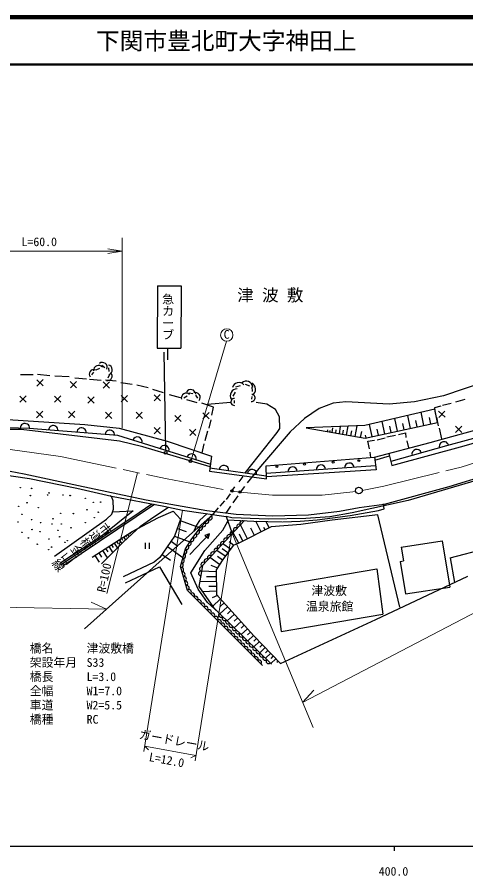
# Model space of a CAD drawing. Units: millimetres, scale not verified. Extents: x 40000 to 680000, y 20000 to 380000.
# Drawn here: x 388372 to 483117, y 198715 to 380000 of the extents above; entities that cross this region are included whole.
import ezdxf
from ezdxf.enums import TextEntityAlignment as Align

# ---------------------------------------------------------------- set-up
doc = ezdxf.new("R2010")
doc.units = ezdxf.units.MM
doc.header["$LTSCALE"] = 1000
doc.header["$PDMODE"] = 32
doc.header["$PDSIZE"] = 500
doc.linetypes.add('CHAIN', pattern=[18.5, 12, -1.5, 3.5, -1.5])
for name, color, linetype, lineweight in [('M-BGD', 7, 'Continuous', 25), ('M-BMK', 2, 'CHAIN', 13), ('M-BMK-SRVR', 3, 'Continuous', 25), ('M-OTRS', 6, 'Continuous', 25), ('M-STR-HTXT', 7, 'Continuous', 13), ('M-STR-STRC', 7, 'Continuous', 25), ('M-TTL', 2, 'Continuous', 140), ('M-TTL-BAND', 7, 'Continuous', 25), ('M-TTL-LINE', 7, 'Continuous', 50), ('M-TTL-TXT', 7, 'Continuous', 50)]:
    doc.layers.add(name, color=color, linetype=linetype, lineweight=lineweight)
doc.layers.add('M-BMK-HTXT', color=7, linetype='Continuous')
doc.styles.add('@ＭＳ ゴシック', font='')
doc.styles.add('ＭＳ ゴシック', font='')
doc.styles.get('@ＭＳ ゴシック').set_extended_font_data('@MS Gothic')
doc.styles.get('ＭＳ ゴシック').set_extended_font_data('MS Gothic')

# ---------------------------------------------------------------- blocks, each defined once
blk = doc.blocks.new('open_arrow')
at = {"color": 0, "linetype": 'Continuous', "lineweight": -2}
blk.add_lwpolyline([(7.5, 1.25), (0, 0), (7.5, -1.25)], dxfattribs=at)

msp = doc.modelspace()

# ---------------------------------------------------------------- linework, layer by layer
at = {"layer": 'M-BGD'}
for p, q in [((406224, 306545), (406858, 306057)), ((404140, 304479), (404584, 305055)), ((405069, 305577), (405815, 305866)), ((407685, 305962), (407732, 305163)), ((391736, 304509), (389049, 304509)), ((392533, 303442), (393884, 302142)), ((393859, 303468), (392558, 302116)), ((395304, 304277), (392663, 304556)), ((399335, 304046), (396323, 304231)), ((399576, 303072), (400927, 301771)), ((400902, 303097), (399601, 301746)), ((402996, 303582), (400540, 303814)), ((406100, 303258), (403644, 303490)), ((406526, 302979), (407878, 301678)), ((407852, 303004), (406552, 301653)), ((409297, 303165), (407027, 303351)), ((407827, 304429), (407484, 303787)), ((412634, 302470), (410271, 302795)), ((488485, 303467), (478407, 300084)), ((416062, 301729), (413607, 302331)), ((419260, 300710), (416989, 301405)), ((434548, 301970), (435518, 302212)), ((436506, 302545), (437433, 302170)), ((437951, 301970), (438008, 300971)), ((388919, 300013), (390270, 298713)), ((390245, 300039), (388944, 298688)), ((396240, 300013), (397591, 298713)), ((397566, 300039), (396265, 298688)), ((403283, 299828), (404634, 298528)), ((404609, 299853), (403308, 298502)), ((410326, 300106), (411677, 298806)), ((411652, 300131), (410351, 298780)), ((417276, 300291), (418628, 298991)), ((418602, 300317), (417302, 298966)), ((422874, 299644), (420557, 300293)), ((423580, 299633), (424264, 300035)), ((426395, 298578), (424218, 299181)), ((424715, 300712), (425493, 300525)), ((426000, 300205), (426464, 299562)), ((433978, 299974), (434449, 300855)), ((437906, 299914), (437838, 299327)), ((478407, 300084), (472268, 298810)), ((482931, 299267), (480938, 298688)), ((429824, 297651), (427368, 298486)), ((433485, 298625), (428527, 298254)), ((429454, 295983), (429824, 297651)), ((434243, 298475), (434254, 299067)), ((441084, 298300), (438860, 298625)), ((442891, 297142), (441084, 298300)), ((452112, 297373), (449054, 295242)), ((455077, 298486), (452112, 297373)), ((457765, 298764), (455077, 298486)), ((466939, 298300), (457765, 298764)), ((472268, 298810), (466939, 298300)), ((477811, 297854), (476513, 297507)), ((476513, 297507), (476676, 296302)), ((480035, 298457), (478181, 298016)), ((392440, 296770), (393792, 295469)), ((393766, 296795), (392466, 295444)), ((399205, 296770), (400557, 295469)), ((400531, 296795), (399231, 295444)), ((406990, 296585), (408341, 295284)), ((408316, 296610), (407015, 295259)), ((413477, 296585), (414828, 295284)), ((414803, 296610), (413502, 295259)), ((421632, 295936), (422983, 294635)), ((422958, 295961), (421657, 294610)), ((427563, 296492), (428914, 295191)), ((428889, 296517), (427588, 295166)), ((443771, 295613), (442891, 297142)), ((443818, 293157), (443771, 295613)), ((476546, 297266), (461802, 293800)), ((471466, 293175), (470876, 295933)), ((474281, 293777), (473679, 296592)), ((475717, 294085), (475413, 295507)), ((477154, 294392), (476539, 297265)), ((476907, 295537), (477301, 293707)), ((477374, 296816), (478725, 295516)), ((478700, 296842), (477399, 295490)), ((383824, 295196), (402683, 294037)), ((402683, 294037), (409911, 293250)), ((428944, 293250), (429315, 294964)), ((449054, 295242), (445995, 292462)), ((461802, 293800), (449407, 293267)), ((459773, 291473), (460170, 293730)), ((461825, 291112), (477154, 294392)), ((463358, 291440), (462802, 294035)), ((466006, 292007), (465439, 294655)), ((468708, 292585), (468130, 295288)), ((470087, 292880), (469795, 294245)), ((472874, 293476), (472576, 294870)), ((495517, 293933), (479068, 289531)), ((480174, 291437), (491874, 294773)), ((482798, 289531), (497950, 293887)), ((389204, 292950), (366916, 293066)), ((390937, 293192), (373515, 293562)), ((409985, 290494), (389204, 292950)), ((409657, 291663), (390937, 293192)), ((409911, 293250), (420059, 290516)), ((417276, 293341), (418628, 292041)), ((418602, 293366), (417302, 292015)), ((424783, 292970), (426134, 291670)), ((426109, 292996), (424808, 291645)), ((428063, 290655), (428666, 292647)), ((436589, 283843), (443262, 292323)), ((445995, 292462), (439786, 285141)), ((443262, 292323), (443818, 293157)), ((449407, 293267), (461825, 291112)), ((453415, 292589), (453416, 292600)), ((453907, 292503), (453967, 292842)), ((454399, 292416), (454457, 292745)), ((454892, 292330), (455063, 293305)), ((455650, 292197), (455768, 292871)), ((456408, 292063), (456674, 293579)), ((457166, 291930), (457313, 292772)), ((457924, 291797), (458248, 293647)), ((458849, 291635), (459029, 292662)), ((460902, 291274), (461122, 292527)), ((464682, 291724), (464401, 293034)), ((467357, 292296), (467071, 293634)), ((468891, 291923), (470351, 292271)), ((470351, 292271), (470443, 291274)), ((477463, 293244), (477973, 290950)), ((480942, 293619), (482293, 292319)), ((482268, 293644), (480967, 292293)), ((429257, 285546), (409657, 291663)), ((414897, 289312), (409985, 290494)), ((420059, 290516), (429419, 287319)), ((462060, 291163), (461931, 291767)), ((462450, 290510), (463817, 290718)), ((462752, 288865), (462450, 290510)), ((463817, 287104), (475587, 290209)), ((464373, 290788), (466065, 291205)), ((466435, 291390), (468266, 291761)), ((470652, 290579), (470976, 289097)), ((475587, 290209), (480174, 291437)), ((429121, 285036), (414897, 289312)), ((427415, 288014), (427832, 289913)), ((479068, 289531), (467264, 286211)), ((467484, 285361), (482798, 289531)), ((429419, 287319), (429002, 284121)), ((440956, 285280), (463817, 287104)), ((463030, 287058), (462891, 288170)), ((463817, 287104), (464171, 284399)), ((463899, 286482), (466968, 287353)), ((466827, 287898), (467484, 285361)), ((440980, 283090), (429090, 284796)), ((439786, 285141), (436960, 281666)), ((441003, 282546), (440956, 285280)), ((464058, 285265), (440980, 283646)), ((492196, 284751), (479523, 280835)), ((381067, 284069), (390983, 282633)), ((389863, 283523), (385438, 284334)), ((401331, 281021), (389863, 283523)), ((429002, 284121), (441003, 282546)), ((435246, 281897), (436080, 283056)), ((464171, 284399), (440996, 282950)), ((390983, 282633), (400969, 280571)), ((415626, 278009), (401331, 281021)), ((486473, 282558), (470951, 277971)), ((400969, 280571), (408313, 278880)), ((432604, 278144), (433392, 279395)), ((433577, 279766), (434365, 280832)), ((436358, 280878), (435451, 279739)), ((479523, 280835), (465854, 277128)), ((408375, 278626), (408039, 278943)), ((408313, 278880), (419318, 276748)), ((408676, 277885), (408375, 278626)), ((408723, 276124), (408676, 277885)), ((428391, 275785), (415626, 278009)), ((431214, 276754), (432234, 277866)), ((434968, 278932), (433948, 277495)), ((470951, 277971), (459135, 275330)), ((417381, 277123), (398042, 264077)), ((412893, 275777), (406406, 270564)), ((408352, 275082), (408723, 276124)), ((408532, 275589), (412893, 275777)), ((412823, 274479), (416817, 277233)), ((417252, 274481), (420349, 276537)), ((418248, 274388), (421330, 275709)), ((419318, 276748), (423316, 275931)), ((421330, 275709), (422882, 273994)), ((423316, 275931), (432523, 274580)), ((434647, 275020), (428391, 275785)), ((429732, 275040), (430890, 276383)), ((433392, 276754), (432432, 275291)), ((456471, 275669), (449914, 274881)), ((460572, 276410), (456471, 275669)), ((458672, 274774), (464649, 275840)), ((465854, 277128), (460572, 276410)), ((464649, 275840), (465854, 276164)), ((465854, 276164), (465761, 277230)), ((396235, 266231), (407217, 274016)), ((397533, 264355), (412823, 274479)), ((407217, 274016), (408352, 275082)), ((412642, 271422), (418248, 274388)), ((414402, 272558), (417252, 274481)), ((422882, 273994), (421608, 270403)), ((428473, 275186), (426898, 273726)), ((427090, 272285), (429732, 275040)), ((432523, 274580), (433686, 271228)), ((433697, 274311), (432523, 274580)), ((432768, 273873), (438330, 273569)), ((435643, 274218), (433697, 274311)), ((442339, 274649), (434647, 275020)), ((441389, 274032), (435643, 274218)), ((449358, 274125), (441389, 274032)), ((449914, 274881), (442339, 274649)), ((448154, 273615), (451722, 273847)), ((454919, 273801), (448293, 272920)), ((454409, 274496), (449358, 274125)), ((451722, 273847), (454965, 274311)), ((459135, 275330), (454409, 274496)), ((464557, 274913), (454919, 273801)), ((454965, 274311), (458672, 274774)), ((469190, 255452), (464557, 274913)), ((410858, 269222), (414402, 272558)), ((422198, 272066), (424093, 271394)), ((422788, 273730), (427044, 272219)), ((425237, 269830), (427090, 272285)), ((426249, 272776), (425696, 271458)), ((426898, 273726), (426249, 272776)), ((436392, 273699), (427496, 264223)), ((431770, 271683), (432859, 273583)), ((441991, 272364), (435180, 268936)), ((437025, 269865), (435559, 272811)), ((438464, 270589), (437718, 272087)), ((438330, 273569), (444354, 273476)), ((439902, 271313), (438777, 273562)), ((440745, 271737), (440476, 272278)), ((441587, 272161), (440960, 273529)), ((448293, 272920), (441991, 272364)), ((444447, 273476), (448154, 273615)), ((406406, 270564), (397347, 264679)), ((404208, 266001), (412642, 271422)), ((410821, 270252), (411269, 269555)), ((411242, 270522), (411438, 270218)), ((411662, 270793), (411998, 270270)), ((412083, 271063), (412223, 270845)), ((421608, 270403), (418526, 265955)), ((421608, 270403), (424862, 269248)), ((424864, 266562), (428978, 270928)), ((427971, 267397), (431770, 271683)), ((428978, 270928), (428034, 270582)), ((428034, 270582), (428689, 269965)), ((428689, 269965), (428978, 270928)), ((435154, 268925), (434014, 271165)), ((436051, 269374), (435330, 270822)), ((406201, 264588), (410858, 269222)), ((408281, 268619), (408674, 268008)), ((408835, 268975), (409547, 267868)), ((409389, 269331), (409708, 268835)), ((409943, 269687), (410507, 268809)), ((410382, 269970), (410635, 269576)), ((415389, 268987), (415389, 267787)), ((416289, 267787), (416289, 268987)), ((420880, 269352), (422330, 268348)), ((423893, 267745), (425237, 269830)), ((433975, 268426), (431797, 265507)), ((433415, 267675), (431799, 268806)), ((434129, 268491), (433114, 269201)), ((435180, 268936), (433975, 268426)), ((469484, 268089), (478098, 269410)), ((478098, 269410), (479766, 259680)), ((479778, 265822), (492011, 269066)), ((405584, 266885), (406156, 265995)), ((406390, 267404), (407428, 265790)), ((407059, 267834), (407533, 267096)), ((407727, 268263), (408587, 266926)), ((418964, 266587), (420726, 265367)), ((420101, 268229), (423385, 265954)), ((422828, 263991), (423893, 267745)), ((425028, 262694), (427971, 267397)), ((432293, 266172), (430503, 267426)), ((432861, 266932), (431652, 267778)), ((469480, 268113), (469979, 265203)), ((404777, 266367), (405685, 264954)), ((417298, 264912), (410765, 261808)), ((418526, 265955), (417298, 264912)), ((431106, 264424), (429066, 265895)), ((431797, 265507), (430407, 263329)), ((431730, 265387), (430657, 266138)), ((469233, 265088), (469979, 265203)), ((469233, 265088), (470406, 258244)), ((479778, 265822), (480699, 260664)), ((411252, 260580), (418457, 263962)), ((418457, 263962), (423160, 256016)), ((424357, 258941), (422828, 263991)), ((427496, 264223), (427056, 261790)), ((427294, 263105), (430414, 262953)), ((429274, 264310), (430652, 263719)), ((430407, 263329), (430500, 258093)), ((442871, 259854), (464325, 263514)), ((464325, 263514), (465588, 253934)), ((426581, 259242), (425028, 262694)), ((427056, 261790), (426731, 259810)), ((428359, 261877), (430432, 261936)), ((464093, 252857), (483508, 261985)), ((428550, 256392), (426581, 259242)), ((426731, 259810), (429801, 255384)), ((430451, 260829), (426888, 260766)), ((430469, 259829), (428822, 259815)), ((442871, 259854), (444134, 250274)), ((470406, 258244), (479766, 259680)), ((440157, 243094), (424357, 258941)), ((430487, 258830), (427541, 258643)), ((430657, 257919), (429540, 257400)), ((430500, 258093), (438377, 249382)), ((430820, 254400), (428550, 256392)), ((431332, 257172), (429648, 255605)), ((432075, 256351), (431241, 255574)), ((429801, 255384), (430820, 254400)), ((430820, 254400), (442057, 243418)), ((432818, 255529), (431203, 254026)), ((434237, 253960), (432717, 252546)), ((433527, 254745), (432753, 254024)), ((444134, 250274), (465588, 253934)), ((434946, 253176), (434230, 252510)), ((435655, 252392), (434231, 251067)), ((443983, 243544), (464093, 252857)), ((436331, 251644), (435673, 251032)), ((437006, 250897), (435673, 249657)), ((437650, 250186), (437046, 249624)), ((438291, 249471), (437047, 248314)), ((438924, 248812), (438355, 248283)), ((438377, 249382), (443983, 243544)), ((439557, 248153), (438356, 247035)), ((440160, 247525), (439602, 247005)), ((440763, 246897), (439602, 245817)), ((441337, 246299), (440789, 245788)), ((441912, 245701), (440790, 244657)), ((442459, 245131), (441920, 244629)), ((443006, 244561), (441921, 243551)), ((443527, 244018), (443240, 243751))]:
    msp.add_line(p, q, dxfattribs=at)
for centre, radius in [((419716, 288015), 300), ((424973, 286284), 300), ((460515, 286375), 200), ((443237, 285119), 200), ((449027, 285607), 200), ((455096, 286049), 200), ((389044, 280677), 51.7), ((391407, 280492), 51.7), ((395114, 279565), 51.7), ((390481, 277480), 51.7), ((391176, 279009), 51.7), ((394790, 279102), 51.7), ((398034, 279102), 51.7), ((399563, 279009), 51.7), ((402760, 278407), 51.7), ((404474, 277573), 51.7), ((406003, 277619), 51.7), ((388674, 276739), 51.7), ((392844, 276461), 51.7), ((403130, 275997), 51.7), ((389369, 275024), 51.7), ((391407, 273912), 51.7), ((395948, 274098), 51.7), ((397570, 275256), 51.7), ((400258, 275210), 51.7), ((404660, 274329), 51.7), ((405494, 275488), 51.7), ((388535, 273403), 51.7), ((393307, 273264), 51.7), ((395717, 272986), 51.7), ((397709, 272986), 51.7), ((399748, 272198), 51.7), ((402760, 273264), 51.7), ((389369, 271225), 51.7), ((390759, 270066), 51.7), ((391500, 271827), 51.7), ((393215, 271364), 51.7), ((396968, 271642), 51.7), ((397338, 270298), 51.7), ((392612, 268723), 51.7), ((395068, 269835), 51.7), ((398451, 269140), 51.7), ((398960, 269464), 51.7), ((395022, 267564), 51.7), ((395624, 268120), 51.7)]:
    msp.add_circle(centre, radius, dxfattribs=at)
for centre, radius, start, end in [((405547, 305450), 1042, 37.45426, 184.93385), ((406363, 306070), 1042, 338.61258, 126.09217), ((407417, 305545), 1042, 289.62667, 77.10626), ((404502, 304659), 926, 63.33205, 221.37271), ((407500, 304191), 926, 252.90719, 50.94784), ((435195, 301444), 1417, 42.10873, 165.96376), ((436719, 301740), 1417, 6.03626, 129.89129), ((425036, 300335), 1042, 2.76447, 150.24406), ((434801, 300100), 1417, 89.93089, 213.78591), ((437314, 301432), 1417, 301.34297, 65.198), ((424064, 299593), 1030, 46.24208, 194.68901), ((426005, 299719), 1030, 321.61419, 110.06112), ((434238, 298771), 739, 88.17468, 269.81515), ((437882, 299619), 739, 262.54725, 84.18772), ((390005, 293212), 1000, 358.52895, 178.79849), ((395988, 292779), 1000, 355.33027, 175.33027), ((401968, 292291), 1000, 355.33027, 175.33027), ((407948, 291802), 1000, 355.33027, 175.33027), ((413748, 290386), 1000, 342.66912, 162.66912), ((478509, 289374), 1000, 15.40276, 195.70972), ((419476, 288598), 1000, 342.66912, 162.66912), ((472733, 287749), 1000, 15.70864, 195.70864), ((425203, 286811), 1000, 342.66912, 162.66912), ((432033, 284374), 1000, 351.83881, 171.83881), ((446533, 284036), 1000, 4.01217, 184.01217), ((452519, 284456), 1000, 4.01217, 184.01217), ((458504, 284876), 1000, 4.01217, 184.01217), ((437972, 283522), 1000, 351.83881, 171.83881), ((428372, 273621), 500, 226.19925, 46.19925), ((429064, 274343), 500, 226.19925, 46.19925), ((427001, 272166), 500, 232.90111, 48.27273), ((427679, 272900), 500, 226.19925, 46.19925), ((434520, 271705), 500, 46.8057, 226.8057), ((435205, 272434), 500, 46.8057, 226.8057), ((435889, 273163), 500, 46.8057, 226.8057), ((425198, 269769), 500, 237.18923, 53.58306), ((425796, 270570), 500, 232.95753, 52.95753), ((426398, 271368), 500, 232.95753, 52.95753), ((433151, 270247), 500, 46.8057, 226.8057), ((433836, 270976), 500, 46.8057, 226.8057), ((424119, 268087), 498, 239.78744, 57.69032), ((424656, 268928), 500, 237.20047, 57.20047), ((431098, 268060), 500, 46.8057, 226.8057), ((431783, 268789), 500, 46.8057, 226.8057), ((432467, 269518), 500, 46.8057, 226.8057), ((423458, 266213), 500, 254.14807, 74.14807), ((423732, 267175), 500, 254.14807, 74.14807), ((429729, 266602), 500, 46.8057, 226.8057), ((430414, 267331), 500, 46.8057, 226.8057), ((422931, 264296), 489, 264.3373, 76.05225), ((423185, 265251), 500, 254.14807, 74.14807), ((427670, 264431), 492, 45.05155, 243.8403), ((428360, 265144), 500, 46.8057, 226.8057), ((429045, 265873), 500, 46.8057, 226.8057), ((423028, 263331), 500, 286.84381, 106.84381), ((423317, 262374), 500, 286.84381, 106.84381), ((427187, 262514), 500, 79.74318, 259.74318), ((427365, 263498), 500, 79.74318, 259.74318), ((423607, 261417), 500, 286.84381, 106.84381), ((423897, 260460), 500, 286.84381, 106.84381), ((424187, 259502), 500, 286.84381, 106.84381), ((424659, 258652), 495, 313.77721, 131.32817), ((425354, 257940), 500, 314.91611, 134.91611), ((426060, 257232), 500, 314.91611, 134.91611), ((426767, 256524), 500, 314.91611, 134.91611), ((427473, 255816), 500, 314.91611, 134.91611), ((428179, 255107), 500, 314.91611, 134.91611), ((428885, 254399), 500, 314.91611, 134.91611), ((429591, 253691), 500, 314.91611, 134.91611), ((431432, 253802), 500, 135.65717, 315.65717), ((430297, 252983), 500, 314.91611, 134.91611), ((431003, 252275), 500, 314.91611, 134.91611), ((431709, 251567), 500, 314.91611, 134.91611), ((432148, 253103), 500, 135.65717, 315.65717), ((432863, 252404), 500, 135.65717, 315.65717), ((433578, 251705), 500, 135.65717, 315.65717), ((432415, 250859), 500, 314.91611, 134.91611), ((433121, 250150), 500, 314.91611, 134.91611), ((434293, 251006), 500, 135.65717, 315.65717), ((435008, 250307), 500, 135.65717, 315.65717), ((433827, 249442), 500, 314.91611, 134.91611), ((434533, 248734), 500, 314.91611, 134.91611), ((435239, 248026), 500, 314.91611, 134.91611), ((435724, 249608), 500, 135.65717, 315.65717), ((436439, 248909), 500, 135.65717, 315.65717), ((437154, 248210), 500, 135.65717, 315.65717), ((435945, 247318), 500, 314.91611, 134.91611), ((436652, 246610), 500, 314.91611, 134.91611), ((437869, 247511), 500, 135.65717, 315.65717), ((438584, 246812), 500, 135.65717, 315.65717), ((437358, 245902), 500, 314.91611, 134.91611), ((438064, 245193), 500, 314.91611, 134.91611), ((438770, 244485), 500, 314.91611, 134.91611), ((439299, 246113), 500, 135.65717, 315.65717), ((440015, 245414), 500, 135.65717, 315.65717), ((440730, 244715), 500, 135.65717, 315.65717), ((439476, 243777), 500, 314.91611, 134.91611), ((441445, 244016), 500, 135.65717, 315.65717)]:
    msp.add_arc(centre, radius, start, end, dxfattribs=at)
at = {"layer": 'M-BMK'}
for p, q in [((482115, 285003), (505839, 292509)), ((386895, 288709), (397552, 287273)), ((397552, 287273), (420071, 282500)), ((465828, 280948), (482115, 285003)), ((420071, 282500), (433737, 279937)), ((433737, 279937), (435451, 279739)), ((435451, 279739), (442312, 279072)), ((452784, 279072), (459881, 279860)), ((461249, 280071), (465828, 280948)), ((442312, 279072), (452784, 279072))]:
    msp.add_line(p, q, dxfattribs=at)
at = {"layer": 'M-BMK-SRVR'}
msp.add_circle((460549, 280071), 700, dxfattribs=at)
at = {"layer": 'M-OTRS'}
for p in [(433737, 279937), (435451, 279739)]:
    msp.add_point(p, dxfattribs=at)
at = {"layer": 'M-STR-HTXT'}
for p, q in [((410545, 293256), (410545, 333444)), ((355113, 330606), (410545, 330606)), ((425106, 286484), (432558, 311603)), ((413758, 283796), (407287, 258347)), ((448656, 235289), (529894, 277759)), ((423316, 275931), (415128, 224959)), ((420936, 267241), (429690, 274996)), ((433686, 271228), (425935, 222973)), ((433686, 271228), (450846, 230033)), ((420936, 267241), (402610, 250838)), ((354328, 256097), (407241, 254983)), ((407241, 254983), (404014, 256466)), ((448656, 235289), (451016, 237920)), ((415315, 226122), (426122, 224136)), ((415315, 226122), (416095, 225285)), ((426122, 224136), (425062, 223659))]:
    msp.add_line(p, q, dxfattribs=at)
msp.add_circle((432639, 312897), 1300, dxfattribs=at)
at = {"layer": 'M-STR-STRC'}
for p, q in [((418020, 323267), (417928, 310153)), ((418020, 323267), (423024, 323267)), ((423024, 323267), (422932, 310153)), ((417928, 310153), (422932, 310153)), ((420141, 310153), (420141, 307637)), ((419367, 309302), (419691, 288531))]:
    msp.add_line(p, q, dxfattribs=at)
at = {"layer": 'M-TTL'}
msp.add_line((680000, 380000), (40000, 380000), dxfattribs=at)
at = {"layer": 'M-TTL-BAND'}
for p, q in [((40000, 205000), (579000, 205000)), ((468000, 205000), (468000, 204000))]:
    msp.add_line(p, q, dxfattribs=at)
at = {"layer": 'M-TTL-LINE'}
msp.add_line((40000, 370000), (680000, 370000), dxfattribs=at)

# ---------------------------------------------------------------- block references
at = {"layer": 'M-STR-HTXT', "xscale": 400, "yscale": 400, "rotation": 180}
msp.add_blockref('open_arrow', (410545, 330606), dxfattribs=at)

# ---------------------------------------------------------------- texts
at = {"layer": 'M-BGD', "style": '@ＭＳ ゴシック'}
msp.add_text('市道楠金山線', height=1833, rotation=217.341, dxfattribs=at).set_placement((395175, 264743), align=Align.BOTTOM_RIGHT)
at = {"layer": 'M-BGD', "style": 'ＭＳ ゴシック'}
for s, p in [('津波敷', (454266, 258923)), ('温泉旅館', (454359, 255587))]:
    msp.add_text(s, height=1833, dxfattribs=at).set_placement(p, align=Align.MIDDLE_CENTER)
at = {"layer": 'M-BMK-HTXT', "style": 'ＭＳ ゴシック'}
msp.add_text('津 波 敷', height=2566, dxfattribs=at).set_placement((441837, 321320), align=Align.MIDDLE_CENTER)
at = {"layer": 'M-STR-HTXT', "style": 'ＭＳ ゴシック'}
for s, p in [('L=60.0', (389295, 331115)), ('C', (431980, 311558)), ('橋名', (391034, 245290)), ('津波敷橋', (403034, 245290)), ('架設年月', (391034, 242290)), ('S33', (403034, 242290)), ('橋長', (391034, 239290)), ('L=3.0', (403034, 239290)), ('全幅', (391034, 236290)), ('W1=7.0', (403034, 236290)), ('車道', (391034, 233290)), ('W2=5.5', (403034, 233290)), ('橋種', (391034, 230290)), ('RC', (403034, 230290))]:
    msp.add_text(s, height=1833, dxfattribs=at).set_placement(p, align=Align.BOTTOM_LEFT)
msp.add_text('R=100', height=1833, rotation=77.244, dxfattribs=at).set_placement((406740, 261658), align=Align.MIDDLE_CENTER)
for s, p in [('ガードレール', (413903, 227209)), ('L=12.0', (415999, 222420))]:
    msp.add_text(s, height=1833, rotation=349.589, dxfattribs=at).set_placement(p, align=Align.BOTTOM_LEFT)
at = {"layer": 'M-STR-STRC', "style": '@ＭＳ ゴシック'}
msp.add_text('急カーブ', height=1833, rotation=270, dxfattribs=at).set_placement((420198, 316733), align=Align.MIDDLE_CENTER)
at = {"layer": 'M-TTL-BAND', "style": 'ＭＳ ゴシック'}
msp.add_text('400.0', height=1833, dxfattribs=at).set_placement((467844, 198195), align=Align.BOTTOM_CENTER)
at = {"layer": 'M-TTL-TXT', "style": 'ＭＳ ゴシック'}
msp.add_text('下関市豊北町大字神田上', height=3666, dxfattribs=at).set_placement((405024, 375000), align=Align.MIDDLE_LEFT)

doc.saveas('drawing.dxf')
